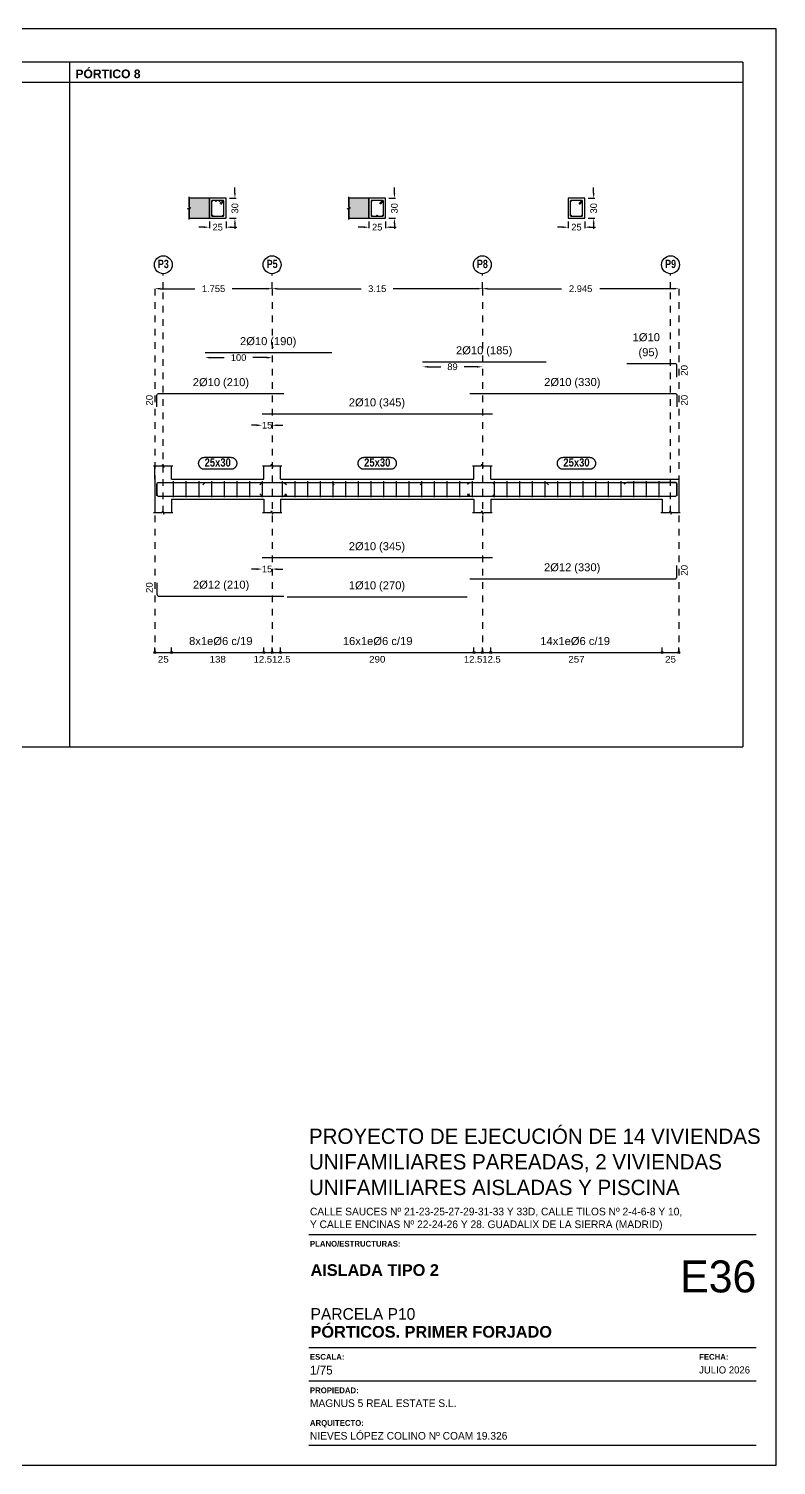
# Model space of a CAD drawing. Extents: x 2455 to 9764, y -806 to 181.
# Drawn here: x 4940.81 to 4952.01, y -582.59 to -561.05 of the extents above; entities that cross this region are included whole.
import ezdxf
from ezdxf.enums import TextEntityAlignment as Align

# ---------------------------------------------------------------- set-up
doc = ezdxf.new("R2010")
doc.units = 0
doc.header["$LTSCALE"] = 0.2
doc.header["$MEASUREMENT"] = 0
doc.linetypes.add('CYPE_RAYAPUNTO', pattern=[0.4125, 0.2025, -0.105, 0, -0.105])
doc.linetypes.add('PUNTOS2', pattern=[0.125, 0, -0.125])
doc.layers.add('01_cartela', color=6, linetype='CONTINUOUS', plot=False)
for name, color, linetype in [('01_cotas', 4, 'CONTINUOUS'), ('01_parcela', 7, 'CONTINUOUS'), ('01_primera', 5, 'CONTINUOUS'), ('01_texto cartela', 4, 'CONTINUOUS'), ('ALZ_CONT_NUDOS', 5, 'CONTINUOUS'), ('ALZ_CONT_VIG_HORMIGON', 5, 'CONTINUOUS'), ('ALZ_COT_COT_LIN_APOYOS', 120, 'CYPE_RAYAPUNTO'), ('ALZ_REF_REF_REFERENCIA', 3, 'CONTINUOUS'), ('ALZ_REF_TEXTO_REF_NOMBRE', 3, 'CONTINUOUS'), ('ARM_LONGITUDINAL_Ø10', 4, 'CONTINUOUS'), ('ARM_LONGITUDINAL_Ø12', 4, 'CONTINUOUS'), ('ARM_TRANSVERSAL_Ø6', 4, 'CONTINUOUS'), ('SEC_CONT_FORJADOS_SECCION', 8, 'CONTINUOUS'), ('SEC_CONT_VIG_HORMIGON_SECCION', 2, 'CONTINUOUS'), ('UNI_CORTANTES', 3, 'CONTINUOUS')]:
    doc.layers.add(name, color=color, linetype=linetype)
doc.layers.add('VIG_CARAS', color=5, linetype='CONTINUOUS', lineweight=9)
doc.styles.add('BERNARDO', font='GOTHICB.TTF')
doc.styles.add('Century Gothic', font='', dxfattribs={"height": 2})
doc.styles.add('Century Gothic_3', font='', dxfattribs={"height": 4.5})
doc.styles.add('Century Gothic_5', font='', dxfattribs={"height": 2.5})
doc.styles.add('Century Gothic_6', font='', dxfattribs={"height": 11})
doc.styles.add('CYPETXT_0.15', font='arial.ttf', dxfattribs={"height": 0.1})
doc.styles.add('Estilo1', font='swissel.ttf')
doc.styles.add('NIEVES2', font='sanss___.ttf')
doc.styles.add('NIEVES3', font='swisseb.ttf')
doc.styles.add('ROMANS', font='romans')
doc.styles.get('Century Gothic').set_extended_font_data('Century Gothic')
doc.styles.get('Century Gothic_3').set_extended_font_data('Century Gothic')
doc.styles.get('Century Gothic_5').set_extended_font_data('Century Gothic')
doc.styles.get('Century Gothic_6').set_extended_font_data('Century Gothic')
doc.dimstyles.new('DECIMAL-50', dxfattribs={"dimtxt": 0.08, "dimasz": 0.15, "dimexe": 0.05, "dimexo": 0.05, "dimgap": 0.09, "dimtad": 0, "dimzin": 0, "dimdsep": 46, "dimtxsty": 'ROMANS', "dimblk": 'DOTSMALL', "dimcen": 0.09, "dimclrt": 7, "dimadec": 0, "dimazin": 0, "dimtfac": 1.38, "dimtix": 1, "dimtofl": 0, "dimtmove": 2, "dimatfit": 3, "dimldrblk": 'OBLIQUE', "dimfxl": 1, "dimtolj": 1, "dimtzin": 0, "dimarcsym": 0})

# ---------------------------------------------------------------- blocks, each defined once
blk = doc.blocks.new('*D981')
at = {"layer": '01_cotas', "color": 0, "linetype": 'PUNTOS2', "lineweight": -2, "transparency": 16777216}
for p, q in [((4943.514, -563.943), (4943.514, -564.076)), ((4943.764, -563.943), (4943.764, -564.076))]:
    blk.add_line(p, q, dxfattribs=at)
at = {"layer": '01_cotas', "color": 0, "lineweight": -2, "transparency": 16777216}
for p, q in [((4943.434, -564.026), (4943.354, -564.026)), ((4943.844, -564.026), (4943.924, -564.026))]:
    blk.add_line(p, q, dxfattribs=at)
at = {"layer": '01_cotas', "color": 0, "transparency": 16777216}
for points in [[(4943.434, -564.013), (4943.434, -564.039), (4943.514, -564.026)], [(4943.844, -564.013), (4943.844, -564.039), (4943.764, -564.026)]]:
    blk.add_solid(points, dxfattribs=at)
at = {"layer": '01_cotas', "color": 5, "transparency": 16777216, "insert": (4943.639, -564.026), "char_height": 0.1, "attachment_point": 5, "style": 'Estilo1'}
blk.add_mtext('\\A1;25', dxfattribs=at)
blk = doc.blocks.new('*D982')
at = {"layer": '01_cotas', "color": 0, "lineweight": -2, "transparency": 16777216}
for p, q in [((4943.897, -563.513), (4943.897, -563.433)), ((4943.897, -563.973), (4943.897, -564.053))]:
    blk.add_line(p, q, dxfattribs=at)
at = {"layer": '01_cotas', "color": 0, "linetype": 'PUNTOS2', "lineweight": -2, "transparency": 16777216}
for p, q in [((4943.814, -563.593), (4943.947, -563.593)), ((4943.814, -563.893), (4943.947, -563.893))]:
    blk.add_line(p, q, dxfattribs=at)
at = {"layer": '01_cotas', "color": 0, "transparency": 16777216}
for points in [[(4943.884, -563.513), (4943.91, -563.513), (4943.897, -563.593)], [(4943.884, -563.973), (4943.91, -563.973), (4943.897, -563.893)]]:
    blk.add_solid(points, dxfattribs=at)
at = {"layer": '01_cotas', "color": 5, "transparency": 16777216, "insert": (4943.897, -563.743), "char_height": 0.1, "attachment_point": 5, "rotation": 90, "style": 'Estilo1'}
blk.add_mtext('\\A1;30', dxfattribs=at)
blk = doc.blocks.new('*D983')
at = {"layer": '01_cotas', "color": 0, "linetype": 'PUNTOS2', "lineweight": -2, "transparency": 16777216}
for p, q in [((4945.904, -563.943), (4945.904, -564.076)), ((4946.154, -563.943), (4946.154, -564.076))]:
    blk.add_line(p, q, dxfattribs=at)
at = {"layer": '01_cotas', "color": 0, "lineweight": -2, "transparency": 16777216}
for p, q in [((4945.824, -564.026), (4945.744, -564.026)), ((4946.234, -564.026), (4946.314, -564.026))]:
    blk.add_line(p, q, dxfattribs=at)
at = {"layer": '01_cotas', "color": 0, "transparency": 16777216}
for points in [[(4945.824, -564.013), (4945.824, -564.039), (4945.904, -564.026)], [(4946.234, -564.013), (4946.234, -564.039), (4946.154, -564.026)]]:
    blk.add_solid(points, dxfattribs=at)
at = {"layer": '01_cotas', "color": 5, "transparency": 16777216, "insert": (4946.029, -564.026), "char_height": 0.1, "attachment_point": 5, "style": 'Estilo1'}
blk.add_mtext('\\A1;25', dxfattribs=at)
blk = doc.blocks.new('*D984')
at = {"layer": '01_cotas', "color": 0, "lineweight": -2, "transparency": 16777216}
for p, q in [((4946.287, -563.513), (4946.287, -563.433)), ((4946.287, -563.973), (4946.287, -564.053))]:
    blk.add_line(p, q, dxfattribs=at)
at = {"layer": '01_cotas', "color": 0, "linetype": 'PUNTOS2', "lineweight": -2, "transparency": 16777216}
for p, q in [((4946.204, -563.593), (4946.337, -563.593)), ((4946.204, -563.893), (4946.337, -563.893))]:
    blk.add_line(p, q, dxfattribs=at)
at = {"layer": '01_cotas', "color": 0, "transparency": 16777216}
for points in [[(4946.274, -563.513), (4946.3, -563.513), (4946.287, -563.593)], [(4946.274, -563.973), (4946.3, -563.973), (4946.287, -563.893)]]:
    blk.add_solid(points, dxfattribs=at)
at = {"layer": '01_cotas', "color": 5, "transparency": 16777216, "insert": (4946.287, -563.743), "char_height": 0.1, "attachment_point": 5, "rotation": 90, "style": 'Estilo1'}
blk.add_mtext('\\A1;30', dxfattribs=at)
blk = doc.blocks.new('*D985')
at = {"layer": '01_cotas', "color": 0, "linetype": 'PUNTOS2', "lineweight": -2, "transparency": 16777216}
for p, q in [((4948.889, -563.943), (4948.889, -564.076)), ((4949.139, -563.943), (4949.139, -564.076))]:
    blk.add_line(p, q, dxfattribs=at)
at = {"layer": '01_cotas', "color": 0, "lineweight": -2, "transparency": 16777216}
for p, q in [((4948.809, -564.026), (4948.729, -564.026)), ((4949.219, -564.026), (4949.299, -564.026))]:
    blk.add_line(p, q, dxfattribs=at)
at = {"layer": '01_cotas', "color": 0, "transparency": 16777216}
for points in [[(4948.809, -564.013), (4948.809, -564.039), (4948.889, -564.026)], [(4949.219, -564.013), (4949.219, -564.039), (4949.139, -564.026)]]:
    blk.add_solid(points, dxfattribs=at)
at = {"layer": '01_cotas', "color": 5, "transparency": 16777216, "insert": (4949.014, -564.026), "char_height": 0.1, "attachment_point": 5, "style": 'Estilo1'}
blk.add_mtext('\\A1;25', dxfattribs=at)
blk = doc.blocks.new('*D986')
at = {"layer": '01_cotas', "color": 0, "lineweight": -2, "transparency": 16777216}
for p, q in [((4949.272, -563.513), (4949.272, -563.433)), ((4949.272, -563.973), (4949.272, -564.053))]:
    blk.add_line(p, q, dxfattribs=at)
at = {"layer": '01_cotas', "color": 0, "linetype": 'PUNTOS2', "lineweight": -2, "transparency": 16777216}
for p, q in [((4949.189, -563.593), (4949.322, -563.593)), ((4949.189, -563.893), (4949.322, -563.893))]:
    blk.add_line(p, q, dxfattribs=at)
at = {"layer": '01_cotas', "color": 0, "transparency": 16777216}
for points in [[(4949.259, -563.513), (4949.285, -563.513), (4949.272, -563.593)], [(4949.259, -563.973), (4949.285, -563.973), (4949.272, -563.893)]]:
    blk.add_solid(points, dxfattribs=at)
at = {"layer": '01_cotas', "color": 5, "transparency": 16777216, "insert": (4949.272, -563.743), "char_height": 0.1, "attachment_point": 5, "rotation": 90, "style": 'Estilo1'}
blk.add_mtext('\\A1;30', dxfattribs=at)
blk = doc.blocks.new('*D987')
at = {"layer": '01_cotas', "color": 0, "lineweight": -2, "transparency": 16777216}
for p, q in [((4942.779, -564.948), (4943.295, -564.948)), ((4944.374, -564.948), (4943.858, -564.948))]:
    blk.add_line(p, q, dxfattribs=at)
at = {"layer": '01_cotas', "color": 0, "transparency": 16777216}
for points in [[(4942.779, -564.934), (4942.779, -564.961), (4942.699, -564.948)], [(4944.374, -564.934), (4944.374, -564.961), (4944.454, -564.948)]]:
    blk.add_solid(points, dxfattribs=at)
at = {"layer": '01_cotas', "color": 5, "transparency": 16777216, "insert": (4943.577, -564.948), "char_height": 0.1, "attachment_point": 5, "style": 'Estilo1'}
blk.add_mtext('\\A1;1.755', dxfattribs=at)
blk = doc.blocks.new('*D988')
at = {"layer": '01_cotas', "color": 0, "lineweight": -2, "transparency": 16777216}
for p, q in [((4944.534, -564.948), (4945.789, -564.948)), ((4947.524, -564.948), (4946.269, -564.948))]:
    blk.add_line(p, q, dxfattribs=at)
at = {"layer": '01_cotas', "color": 0, "transparency": 16777216}
for points in [[(4944.534, -564.934), (4944.534, -564.961), (4944.454, -564.948)], [(4947.524, -564.934), (4947.524, -564.961), (4947.604, -564.948)]]:
    blk.add_solid(points, dxfattribs=at)
at = {"layer": '01_cotas', "color": 5, "transparency": 16777216, "insert": (4946.029, -564.948), "char_height": 0.1, "attachment_point": 5, "style": 'Estilo1'}
blk.add_mtext('\\A1;3.15', dxfattribs=at)
blk = doc.blocks.new('*D989')
at = {"layer": '01_cotas', "color": 0, "lineweight": -2, "transparency": 16777216}
for p, q in [((4947.684, -564.948), (4948.792, -564.948)), ((4950.469, -564.948), (4949.362, -564.948))]:
    blk.add_line(p, q, dxfattribs=at)
at = {"layer": '01_cotas', "color": 0, "transparency": 16777216}
for points in [[(4947.684, -564.934), (4947.684, -564.961), (4947.604, -564.948)], [(4950.469, -564.934), (4950.469, -564.961), (4950.549, -564.948)]]:
    blk.add_solid(points, dxfattribs=at)
at = {"layer": '01_cotas', "color": 5, "transparency": 16777216, "insert": (4949.077, -564.948), "char_height": 0.1, "attachment_point": 5, "style": 'Estilo1'}
blk.add_mtext('\\A1;2.945', dxfattribs=at)
blk = doc.blocks.new('*D990')
at = {"layer": '01_cotas', "color": 0, "lineweight": -2, "transparency": 16777216}
for p, q in [((4944.224, -566.995), (4944.144, -566.995)), ((4944.534, -566.995), (4944.614, -566.995))]:
    blk.add_line(p, q, dxfattribs=at)
at = {"layer": '01_cotas', "color": 0, "transparency": 16777216}
for points in [[(4944.224, -566.982), (4944.224, -567.009), (4944.304, -566.995)], [(4944.534, -566.982), (4944.534, -567.009), (4944.454, -566.995)]]:
    blk.add_solid(points, dxfattribs=at)
at = {"layer": '01_cotas', "color": 5, "transparency": 16777216, "insert": (4944.379, -566.995), "char_height": 0.1, "attachment_point": 5, "style": 'Estilo1'}
blk.add_mtext('\\A1;15', dxfattribs=at)
blk = doc.blocks.new('*D991')
at = {"layer": '01_cotas', "color": 0, "lineweight": -2, "transparency": 16777216}
for p, q in [((4944.224, -569.151), (4944.144, -569.151)), ((4944.534, -569.151), (4944.614, -569.151))]:
    blk.add_line(p, q, dxfattribs=at)
at = {"layer": '01_cotas', "color": 0, "transparency": 16777216}
for points in [[(4944.224, -569.138), (4944.224, -569.165), (4944.304, -569.151)], [(4944.534, -569.138), (4944.534, -569.165), (4944.454, -569.151)]]:
    blk.add_solid(points, dxfattribs=at)
at = {"layer": '01_cotas', "color": 5, "transparency": 16777216, "insert": (4944.379, -569.151), "char_height": 0.1, "attachment_point": 5, "style": 'Estilo1'}
blk.add_mtext('\\A1;15', dxfattribs=at)
blk = doc.blocks.new('*D992')
at = {"layer": '01_cotas', "color": 0, "lineweight": -2, "transparency": 16777216}
for p, q in [((4943.529, -565.981), (4943.738, -565.981)), ((4944.374, -565.981), (4944.165, -565.981))]:
    blk.add_line(p, q, dxfattribs=at)
at = {"layer": '01_cotas', "color": 0, "transparency": 16777216}
for points in [[(4943.529, -565.968), (4943.529, -565.995), (4943.449, -565.981)], [(4944.374, -565.968), (4944.374, -565.995), (4944.454, -565.981)]]:
    blk.add_solid(points, dxfattribs=at)
at = {"layer": '01_cotas', "color": 5, "transparency": 16777216, "insert": (4943.952, -565.981), "char_height": 0.1, "attachment_point": 5, "style": 'Estilo1'}
blk.add_mtext('\\A1;100', dxfattribs=at)
blk = doc.blocks.new('*D993')
at = {"layer": '01_cotas', "color": 0, "lineweight": -2, "transparency": 16777216}
for p, q in [((4946.79, -566.119), (4946.984, -566.119)), ((4947.524, -566.119), (4947.33, -566.119))]:
    blk.add_line(p, q, dxfattribs=at)
at = {"layer": '01_cotas', "color": 0, "transparency": 16777216}
for points in [[(4946.79, -566.106), (4946.79, -566.132), (4946.71, -566.119)], [(4947.524, -566.106), (4947.524, -566.132), (4947.604, -566.119)]]:
    blk.add_solid(points, dxfattribs=at)
at = {"layer": '01_cotas', "color": 5, "transparency": 16777216, "insert": (4947.157, -566.119), "char_height": 0.1, "attachment_point": 5, "style": 'Estilo1'}
blk.add_mtext('\\A1;89', dxfattribs=at)

msp = doc.modelspace()

# ---------------------------------------------------------------- hatches: boundary and pattern name
at = {"layer": 'SEC_CONT_FORJADOS_SECCION', "true_color": 0xdad7d3}
for points in [[(4943.214, -563.893), (4943.514, -563.893), (4943.514, -563.593), (4943.214, -563.593)], [(4945.604, -563.893), (4945.904, -563.893), (4945.904, -563.593), (4945.604, -563.593)]]:
    msp.add_hatch(color=254, dxfattribs=at).paths.add_polyline_path(points)

# ---------------------------------------------------------------- linework, layer by layer
at = {"layer": '01_cartela', "color": 3}
msp.add_lwpolyline([(4921.37, -561.051), (4921.37, -582.586), (4952.008, -582.586), (4952.008, -561.051)], close=True, dxfattribs=at)
at = {"layer": '01_parcela', "color": 7, "ltscale": 2.5}
for p, q in [((4951.508, -561.551), (4921.87, -561.551)), ((4941.418, -561.551), (4941.417, -571.818)), ((4951.508, -561.551), (4951.509, -571.818)), ((4921.869, -571.818), (4951.509, -571.818))]:
    msp.add_line(p, q, dxfattribs=at)
at = {"layer": '01_primera', "ltscale": 2.5}
msp.add_line((4921.87, -561.853), (4951.508, -561.853), dxfattribs=at)
at = {"layer": '01_texto cartela', "color": 5}
for p, q in [((4945.006, -579.125), (4951.708, -579.125)), ((4945.006, -580.819), (4951.708, -580.819)), ((4945.006, -581.322), (4951.708, -581.322)), ((4945.006, -582.286), (4951.708, -582.286))]:
    msp.add_line(p, q, dxfattribs=at)
at = {"layer": 'ALZ_CONT_NUDOS'}
for p, q in [((4942.699, -567.805), (4942.699, -567.605)), ((4942.949, -567.805), (4942.949, -567.605)), ((4944.329, -567.805), (4944.329, -567.605)), ((4944.579, -567.805), (4944.579, -567.605)), ((4947.479, -567.805), (4947.479, -567.605)), ((4947.729, -567.805), (4947.729, -567.605)), ((4942.699, -568.105), (4942.699, -568.305)), ((4942.949, -568.105), (4942.949, -568.305)), ((4944.329, -568.105), (4944.329, -568.305)), ((4944.579, -568.105), (4944.579, -568.305)), ((4947.479, -568.105), (4947.479, -568.305)), ((4947.729, -568.105), (4947.729, -568.305)), ((4950.299, -568.105), (4950.299, -568.305)), ((4950.549, -568.105), (4950.549, -568.305))]:
    msp.add_line(p, q, dxfattribs=at)
for points in [[(4942.679, -567.605), (4942.809, -567.605), (4942.817, -567.58), (4942.832, -567.63), (4942.839, -567.605), (4942.969, -567.605)], [(4944.309, -567.605), (4944.439, -567.605), (4944.447, -567.58), (4944.462, -567.63), (4944.469, -567.605), (4944.599, -567.605)], [(4947.459, -567.605), (4947.589, -567.605), (4947.597, -567.58), (4947.612, -567.63), (4947.619, -567.605), (4947.749, -567.605)], [(4942.699, -567.805), (4942.699, -568.105)], [(4950.299, -567.805), (4950.549, -567.805), (4950.549, -568.105)], [(4942.679, -568.305), (4942.809, -568.305), (4942.817, -568.28), (4942.832, -568.33), (4942.839, -568.305), (4942.969, -568.305)], [(4944.309, -568.305), (4944.439, -568.305), (4944.447, -568.28), (4944.462, -568.33), (4944.469, -568.305), (4944.599, -568.305)], [(4947.459, -568.305), (4947.589, -568.305), (4947.597, -568.28), (4947.612, -568.33), (4947.619, -568.305), (4947.749, -568.305)], [(4950.279, -568.305), (4950.409, -568.305), (4950.417, -568.28), (4950.432, -568.33), (4950.439, -568.305), (4950.569, -568.305)]]:
    msp.add_lwpolyline(points, dxfattribs=at)
at = {"layer": 'ALZ_CONT_VIG_HORMIGON'}
for p, q in [((4942.949, -567.805), (4944.329, -567.805)), ((4944.579, -567.805), (4947.479, -567.805)), ((4947.729, -567.805), (4950.299, -567.805)), ((4942.949, -568.105), (4944.329, -568.105)), ((4944.579, -568.105), (4947.479, -568.105)), ((4947.729, -568.105), (4950.299, -568.105))]:
    msp.add_line(p, q, dxfattribs=at)
at = {"layer": 'ALZ_COT_COT_LIN_APOYOS'}
for p, q in [((4942.824, -564.948), (4942.824, -564.723)), ((4944.454, -564.948), (4944.454, -564.723)), ((4947.604, -564.948), (4947.604, -564.723)), ((4950.424, -564.948), (4950.424, -564.723)), ((4942.699, -564.948), (4942.699, -570.403)), ((4942.824, -568.305), (4942.824, -564.948)), ((4944.454, -564.948), (4944.454, -570.403)), ((4947.604, -564.948), (4947.604, -570.403)), ((4950.424, -568.305), (4950.424, -564.948)), ((4950.549, -564.948), (4950.549, -570.403))]:
    msp.add_line(p, q, dxfattribs=at)
at = {"layer": 'ALZ_REF_REF_REFERENCIA'}
for centre in [(4942.824, -564.589), (4944.454, -564.589), (4947.604, -564.589), (4950.424, -564.589)]:
    msp.add_circle(centre, 0.134, dxfattribs=at)
at = {"layer": 'ALZ_REF_TEXTO_REF_NOMBRE', "color": 5}
for points in [[(4943.836, -567.475), (4943.842, -567.476), (4943.848, -567.476), (4943.853, -567.477), (4943.859, -567.479), (4943.865, -567.48), (4943.871, -567.483), (4943.876, -567.485), (4943.881, -567.488), (4943.886, -567.491), (4943.891, -567.495), (4943.896, -567.499), (4943.9, -567.503), (4943.904, -567.507), (4943.908, -567.512), (4943.911, -567.517), (4943.914, -567.522), (4943.917, -567.528), (4943.92, -567.533), (4943.921, -567.539), (4943.923, -567.545), (4943.924, -567.551), (4943.925, -567.556), (4943.925, -567.562), (4943.925, -567.568), (4943.925, -567.574), (4943.924, -567.58), (4943.923, -567.586), (4943.921, -567.592), (4943.92, -567.598), (4943.917, -567.603), (4943.914, -567.609), (4943.911, -567.614), (4943.908, -567.619), (4943.904, -567.624), (4943.9, -567.628), (4943.896, -567.632), (4943.891, -567.636), (4943.886, -567.64), (4943.881, -567.643), (4943.876, -567.646), (4943.871, -567.648), (4943.865, -567.651), (4943.859, -567.652), (4943.853, -567.654), (4943.848, -567.655), (4943.842, -567.655), (4943.836, -567.655), (4943.443, -567.655), (4943.437, -567.655), (4943.431, -567.655), (4943.425, -567.654), (4943.419, -567.652), (4943.413, -567.651), (4943.407, -567.648), (4943.402, -567.646), (4943.397, -567.643), (4943.392, -567.64), (4943.387, -567.636), (4943.382, -567.632), (4943.378, -567.628), (4943.374, -567.624), (4943.37, -567.619), (4943.367, -567.614), (4943.364, -567.609), (4943.361, -567.603), (4943.359, -567.598), (4943.357, -567.592), (4943.355, -567.586), (4943.354, -567.58), (4943.353, -567.574), (4943.353, -567.568), (4943.353, -567.562), (4943.353, -567.556), (4943.354, -567.551), (4943.355, -567.545), (4943.357, -567.539), (4943.359, -567.533), (4943.361, -567.528), (4943.364, -567.522), (4943.367, -567.517), (4943.37, -567.512), (4943.374, -567.507), (4943.378, -567.503), (4943.382, -567.499), (4943.387, -567.495), (4943.392, -567.491), (4943.397, -567.488), (4943.402, -567.485), (4943.407, -567.483), (4943.413, -567.48), (4943.419, -567.479), (4943.425, -567.477), (4943.431, -567.476), (4943.437, -567.476), (4943.443, -567.475), (4943.836, -567.475)], [(4946.226, -567.475), (4946.232, -567.476), (4946.238, -567.476), (4946.243, -567.477), (4946.249, -567.479), (4946.255, -567.48), (4946.261, -567.483), (4946.266, -567.485), (4946.271, -567.488), (4946.276, -567.491), (4946.281, -567.495), (4946.286, -567.499), (4946.29, -567.503), (4946.294, -567.507), (4946.298, -567.512), (4946.301, -567.517), (4946.304, -567.522), (4946.307, -567.528), (4946.31, -567.533), (4946.311, -567.539), (4946.313, -567.545), (4946.314, -567.551), (4946.315, -567.556), (4946.315, -567.562), (4946.315, -567.568), (4946.315, -567.574), (4946.314, -567.58), (4946.313, -567.586), (4946.311, -567.592), (4946.31, -567.598), (4946.307, -567.603), (4946.304, -567.609), (4946.301, -567.614), (4946.298, -567.619), (4946.294, -567.624), (4946.29, -567.628), (4946.286, -567.632), (4946.281, -567.636), (4946.276, -567.64), (4946.271, -567.643), (4946.266, -567.646), (4946.261, -567.648), (4946.255, -567.651), (4946.249, -567.652), (4946.243, -567.654), (4946.238, -567.655), (4946.232, -567.655), (4946.226, -567.655), (4945.833, -567.655), (4945.827, -567.655), (4945.821, -567.655), (4945.815, -567.654), (4945.809, -567.652), (4945.803, -567.651), (4945.797, -567.648), (4945.792, -567.646), (4945.787, -567.643), (4945.782, -567.64), (4945.777, -567.636), (4945.772, -567.632), (4945.768, -567.628), (4945.764, -567.624), (4945.76, -567.619), (4945.757, -567.614), (4945.754, -567.609), (4945.751, -567.603), (4945.749, -567.598), (4945.747, -567.592), (4945.745, -567.586), (4945.744, -567.58), (4945.743, -567.574), (4945.743, -567.568), (4945.743, -567.562), (4945.743, -567.556), (4945.744, -567.551), (4945.745, -567.545), (4945.747, -567.539), (4945.749, -567.533), (4945.751, -567.528), (4945.754, -567.522), (4945.757, -567.517), (4945.76, -567.512), (4945.764, -567.507), (4945.768, -567.503), (4945.772, -567.499), (4945.777, -567.495), (4945.782, -567.491), (4945.787, -567.488), (4945.792, -567.485), (4945.797, -567.483), (4945.803, -567.48), (4945.809, -567.479), (4945.815, -567.477), (4945.821, -567.476), (4945.827, -567.476), (4945.833, -567.475), (4946.226, -567.475)], [(4949.211, -567.475), (4949.217, -567.476), (4949.223, -567.476), (4949.228, -567.477), (4949.234, -567.479), (4949.24, -567.48), (4949.246, -567.483), (4949.251, -567.485), (4949.256, -567.488), (4949.261, -567.491), (4949.266, -567.495), (4949.271, -567.499), (4949.275, -567.503), (4949.279, -567.507), (4949.283, -567.512), (4949.286, -567.517), (4949.289, -567.522), (4949.292, -567.528), (4949.295, -567.533), (4949.296, -567.539), (4949.298, -567.545), (4949.299, -567.551), (4949.3, -567.556), (4949.3, -567.562), (4949.3, -567.568), (4949.3, -567.574), (4949.299, -567.58), (4949.298, -567.586), (4949.296, -567.592), (4949.295, -567.598), (4949.292, -567.603), (4949.289, -567.609), (4949.286, -567.614), (4949.283, -567.619), (4949.279, -567.624), (4949.275, -567.628), (4949.271, -567.632), (4949.266, -567.636), (4949.261, -567.64), (4949.256, -567.643), (4949.251, -567.646), (4949.246, -567.648), (4949.24, -567.651), (4949.234, -567.652), (4949.228, -567.654), (4949.223, -567.655), (4949.217, -567.655), (4949.211, -567.655), (4948.818, -567.655), (4948.812, -567.655), (4948.806, -567.655), (4948.8, -567.654), (4948.794, -567.652), (4948.788, -567.651), (4948.782, -567.648), (4948.777, -567.646), (4948.772, -567.643), (4948.767, -567.64), (4948.762, -567.636), (4948.757, -567.632), (4948.753, -567.628), (4948.749, -567.624), (4948.745, -567.619), (4948.742, -567.614), (4948.739, -567.609), (4948.736, -567.603), (4948.734, -567.598), (4948.732, -567.592), (4948.73, -567.586), (4948.729, -567.58), (4948.728, -567.574), (4948.728, -567.568), (4948.728, -567.562), (4948.728, -567.556), (4948.729, -567.551), (4948.73, -567.545), (4948.732, -567.539), (4948.734, -567.533), (4948.736, -567.528), (4948.739, -567.522), (4948.742, -567.517), (4948.745, -567.512), (4948.749, -567.507), (4948.753, -567.503), (4948.757, -567.499), (4948.762, -567.495), (4948.767, -567.491), (4948.772, -567.488), (4948.777, -567.485), (4948.782, -567.483), (4948.788, -567.48), (4948.794, -567.479), (4948.8, -567.477), (4948.806, -567.476), (4948.812, -567.476), (4948.818, -567.475), (4949.211, -567.475)]]:
    msp.add_lwpolyline(points, close=True, dxfattribs=at)
at = {"layer": 'ARM_LONGITUDINAL_Ø10'}
for p, q in [((4943.449, -567.851), (4943.414, -567.887)), ((4944.304, -567.851), (4944.269, -567.887)), ((4944.629, -567.851), (4944.668, -567.883)), ((4945.349, -567.851), (4945.384, -567.887)), ((4946.71, -567.851), (4946.675, -567.887)), ((4947.419, -567.851), (4947.381, -567.884)), ((4947.754, -567.851), (4947.789, -567.887)), ((4948.56, -567.851), (4948.596, -567.887)), ((4949.769, -567.851), (4949.726, -567.877)), ((4944.304, -568.059), (4944.269, -568.024)), ((4944.679, -568.059), (4944.644, -568.024)), ((4947.379, -568.059), (4947.414, -568.024)), ((4947.754, -568.059), (4947.789, -568.024))]:
    msp.add_line(p, q, dxfattribs=at)
for points in [[(4943.449, -565.906), (4945.349, -565.906)], [(4946.71, -566.044), (4948.56, -566.044)], [(4950.519, -566.273), (4950.519, -566.098), (4950.517, -566.088), (4950.512, -566.08), (4950.504, -566.074), (4950.494, -566.073), (4949.769, -566.073)], [(4942.729, -566.721), (4942.729, -566.546), (4942.731, -566.537), (4942.736, -566.529), (4942.744, -566.523), (4942.754, -566.521), (4944.629, -566.521)], [(4947.419, -566.519), (4950.494, -566.519), (4950.504, -566.521), (4950.512, -566.527), (4950.517, -566.535), (4950.519, -566.544), (4950.519, -566.719)], [(4944.304, -566.824), (4947.754, -566.824)], [(4942.729, -568.051), (4942.729, -567.876), (4942.731, -567.867), (4942.736, -567.859), (4942.744, -567.853), (4942.754, -567.851), (4944.629, -567.851)], [(4943.449, -567.851), (4945.349, -567.851)], [(4944.304, -567.851), (4947.754, -567.851)], [(4946.71, -567.851), (4948.56, -567.851)], [(4947.419, -567.851), (4950.494, -567.851), (4950.504, -567.853), (4950.512, -567.859), (4950.517, -567.867), (4950.519, -567.876), (4950.519, -568.051)], [(4950.519, -568.051), (4950.519, -567.876), (4950.517, -567.867), (4950.512, -567.859), (4950.504, -567.853), (4950.494, -567.851), (4949.769, -567.851)], [(4944.304, -568.059), (4947.754, -568.059)], [(4944.679, -568.059), (4947.379, -568.059)], [(4944.304, -568.98), (4947.754, -568.98)], [(4944.679, -569.568), (4947.379, -569.568)]]:
    msp.add_lwpolyline(points, dxfattribs=at)
for centre in [(4943.555, -563.634), (4943.611, -563.634), (4943.667, -563.634), (4943.723, -563.634), (4945.945, -563.634), (4946.113, -563.634), (4948.93, -563.634), (4949.098, -563.634), (4945.945, -563.852), (4946.029, -563.852), (4946.113, -563.852)]:
    msp.add_circle(centre, 0.005, dxfattribs=at)
at = {"layer": 'ARM_LONGITUDINAL_Ø12'}
for p, q in [((4944.629, -568.059), (4944.668, -568.028)), ((4947.419, -568.059), (4947.381, -568.026))]:
    msp.add_line(p, q, dxfattribs=at)
for points in [[(4942.729, -567.859), (4942.729, -568.029), (4942.731, -568.041), (4942.738, -568.051), (4942.748, -568.057), (4942.759, -568.059), (4944.629, -568.059)], [(4947.419, -568.059), (4950.489, -568.059), (4950.501, -568.057), (4950.51, -568.051), (4950.517, -568.041), (4950.519, -568.029), (4950.519, -567.859)], [(4947.419, -569.297), (4950.489, -569.297), (4950.501, -569.295), (4950.51, -569.288), (4950.517, -569.278), (4950.519, -569.267), (4950.519, -569.097)], [(4942.729, -569.357), (4942.729, -569.527), (4942.731, -569.539), (4942.738, -569.549), (4942.748, -569.555), (4942.759, -569.557), (4944.629, -569.557)]]:
    msp.add_lwpolyline(points, dxfattribs=at)
for centre in [(4943.556, -563.851), (4943.722, -563.851), (4948.931, -563.851), (4949.097, -563.851)]:
    msp.add_circle(centre, 0.006, dxfattribs=at)
at = {"layer": 'ARM_TRANSVERSAL_Ø6'}
for p, q in [((4942.974, -567.835), (4942.974, -568.075)), ((4943.164, -567.835), (4943.164, -568.075)), ((4943.354, -567.835), (4943.354, -568.075)), ((4943.544, -567.835), (4943.544, -568.075)), ((4943.734, -567.835), (4943.734, -568.075)), ((4943.924, -567.835), (4943.924, -568.075)), ((4944.114, -567.835), (4944.114, -568.075)), ((4944.304, -567.835), (4944.304, -568.075)), ((4944.604, -567.835), (4944.604, -568.075)), ((4944.794, -567.835), (4944.794, -568.075)), ((4944.984, -567.835), (4944.984, -568.075)), ((4945.174, -567.835), (4945.174, -568.075)), ((4945.364, -567.835), (4945.364, -568.075)), ((4945.554, -567.835), (4945.554, -568.075)), ((4945.744, -567.835), (4945.744, -568.075)), ((4945.934, -567.835), (4945.934, -568.075)), ((4946.124, -567.835), (4946.124, -568.075)), ((4946.314, -567.835), (4946.314, -568.075)), ((4946.504, -567.835), (4946.504, -568.075)), ((4946.694, -567.835), (4946.694, -568.075)), ((4946.884, -567.835), (4946.884, -568.075)), ((4947.074, -567.835), (4947.074, -568.075)), ((4947.264, -567.835), (4947.264, -568.075)), ((4947.454, -567.835), (4947.454, -568.075)), ((4947.779, -567.835), (4947.779, -568.075)), ((4947.969, -567.835), (4947.969, -568.075)), ((4948.159, -567.835), (4948.159, -568.075)), ((4948.349, -567.835), (4948.349, -568.075)), ((4948.539, -567.835), (4948.539, -568.075)), ((4948.729, -567.835), (4948.729, -568.075)), ((4948.919, -567.835), (4948.919, -568.075)), ((4949.109, -567.835), (4949.109, -568.075)), ((4949.299, -567.835), (4949.299, -568.075)), ((4949.489, -567.835), (4949.489, -568.075)), ((4949.679, -567.835), (4949.679, -568.075)), ((4949.869, -567.835), (4949.869, -568.075)), ((4950.059, -567.835), (4950.059, -568.075)), ((4950.249, -567.835), (4950.249, -568.075))]:
    msp.add_line(p, q, dxfattribs=at)
for points in [[(4943.686, -563.684), (4943.728, -563.641), (4943.73, -563.64), (4943.73, -563.638), (4943.731, -563.637), (4943.731, -563.635), (4943.731, -563.633), (4943.73, -563.632), (4943.73, -563.63), (4943.728, -563.629), (4943.727, -563.627), (4943.725, -563.627), (4943.724, -563.626), (4943.722, -563.626), (4943.556, -563.626), (4943.553, -563.627), (4943.55, -563.629), (4943.548, -563.632), (4943.547, -563.635), (4943.547, -563.851), (4943.548, -563.854), (4943.55, -563.857), (4943.553, -563.859), (4943.556, -563.86), (4943.722, -563.86), (4943.725, -563.859), (4943.728, -563.857), (4943.73, -563.854), (4943.731, -563.851), (4943.731, -563.635), (4943.731, -563.633), (4943.73, -563.632), (4943.73, -563.63), (4943.728, -563.629), (4943.727, -563.627), (4943.725, -563.627), (4943.724, -563.626), (4943.722, -563.626), (4943.72, -563.626), (4943.719, -563.627), (4943.717, -563.627), (4943.716, -563.629), (4943.673, -563.671)], [(4946.076, -563.682), (4946.119, -563.64), (4946.12, -563.638), (4946.12, -563.637), (4946.121, -563.636), (4946.121, -563.634), (4946.121, -563.632), (4946.12, -563.631), (4946.12, -563.63), (4946.119, -563.628), (4946.117, -563.627), (4946.116, -563.627), (4946.115, -563.626), (4946.113, -563.626), (4945.945, -563.626), (4945.942, -563.627), (4945.939, -563.628), (4945.938, -563.631), (4945.937, -563.634), (4945.937, -563.852), (4945.938, -563.855), (4945.939, -563.858), (4945.942, -563.859), (4945.945, -563.86), (4946.113, -563.86), (4946.116, -563.859), (4946.119, -563.858), (4946.12, -563.855), (4946.121, -563.852), (4946.121, -563.634), (4946.121, -563.632), (4946.12, -563.631), (4946.12, -563.63), (4946.119, -563.628), (4946.117, -563.627), (4946.116, -563.627), (4946.115, -563.626), (4946.113, -563.626), (4946.111, -563.626), (4946.11, -563.627), (4946.109, -563.627), (4946.107, -563.628), (4946.065, -563.671)], [(4949.061, -563.684), (4949.103, -563.641), (4949.105, -563.64), (4949.105, -563.638), (4949.106, -563.637), (4949.106, -563.635), (4949.106, -563.633), (4949.105, -563.632), (4949.105, -563.63), (4949.103, -563.629), (4949.102, -563.627), (4949.1, -563.627), (4949.099, -563.626), (4949.097, -563.626), (4948.931, -563.626), (4948.928, -563.627), (4948.925, -563.629), (4948.923, -563.632), (4948.922, -563.635), (4948.922, -563.851), (4948.923, -563.854), (4948.925, -563.857), (4948.928, -563.859), (4948.931, -563.86), (4949.097, -563.86), (4949.1, -563.859), (4949.103, -563.857), (4949.105, -563.854), (4949.106, -563.851), (4949.106, -563.635), (4949.106, -563.633), (4949.105, -563.632), (4949.105, -563.63), (4949.103, -563.629), (4949.102, -563.627), (4949.1, -563.627), (4949.099, -563.626), (4949.097, -563.626), (4949.095, -563.626), (4949.094, -563.627), (4949.092, -563.627), (4949.091, -563.629), (4949.048, -563.671)]]:
    msp.add_lwpolyline(points, dxfattribs=at)
at = {"layer": 'SEC_CONT_FORJADOS_SECCION'}
for points in [[(4943.214, -563.913), (4943.214, -563.758), (4943.189, -563.75), (4943.239, -563.735), (4943.214, -563.728), (4943.214, -563.573)], [(4943.214, -563.893), (4943.514, -563.893), (4943.514, -563.593), (4943.214, -563.593)], [(4945.604, -563.913), (4945.604, -563.758), (4945.579, -563.75), (4945.629, -563.735), (4945.604, -563.728), (4945.604, -563.573)], [(4945.604, -563.893), (4945.904, -563.893), (4945.904, -563.593), (4945.604, -563.593)]]:
    msp.add_lwpolyline(points, dxfattribs=at)
at = {"layer": 'SEC_CONT_FORJADOS_SECCION', "color": 254, "true_color": 0xdad7d3}
for points in [[(4943.214, -563.893), (4943.514, -563.893), (4943.514, -563.593), (4943.214, -563.593)], [(4945.604, -563.893), (4945.904, -563.893), (4945.904, -563.593), (4945.604, -563.593)]]:
    msp.add_lwpolyline(points, close=True, dxfattribs=at)
at = {"layer": 'SEC_CONT_VIG_HORMIGON_SECCION'}
for points in [[(4943.764, -563.593), (4943.514, -563.593), (4943.514, -563.893), (4943.764, -563.893), (4943.764, -563.593)], [(4946.154, -563.593), (4945.904, -563.593), (4945.904, -563.893), (4946.154, -563.893), (4946.154, -563.593)], [(4949.139, -563.593), (4948.889, -563.593), (4948.889, -563.893), (4949.139, -563.893), (4949.139, -563.593)]]:
    msp.add_lwpolyline(points, close=True, dxfattribs=at)
at = {"layer": 'UNI_CORTANTES', "color": 2}
for p, q in [((4942.699, -570.403), (4942.699, -570.328)), ((4942.949, -570.403), (4942.949, -570.328)), ((4944.329, -570.403), (4944.329, -570.328)), ((4944.454, -570.403), (4944.454, -570.328)), ((4944.579, -570.403), (4944.579, -570.328)), ((4947.479, -570.403), (4947.479, -570.328)), ((4947.604, -570.403), (4947.604, -570.328)), ((4947.729, -570.403), (4947.729, -570.328)), ((4950.299, -570.403), (4950.299, -570.328))]:
    msp.add_line(p, q, dxfattribs=at)
for points in [[(4942.699, -570.403), (4942.949, -570.403), (4942.949, -570.328)], [(4942.949, -570.403), (4944.329, -570.403), (4944.329, -570.328)], [(4944.329, -570.403), (4944.454, -570.403), (4944.454, -570.328)], [(4944.454, -570.403), (4944.579, -570.403), (4944.579, -570.328)], [(4944.579, -570.403), (4947.479, -570.403), (4947.479, -570.328)], [(4947.479, -570.403), (4947.604, -570.403), (4947.604, -570.328)], [(4947.604, -570.403), (4947.729, -570.403), (4947.729, -570.328)], [(4947.729, -570.403), (4950.299, -570.403), (4950.299, -570.328)], [(4950.299, -570.403), (4950.549, -570.403), (4950.549, -570.328)]]:
    msp.add_lwpolyline(points, dxfattribs=at)
for centre in [(4942.699, -570.403), (4942.949, -570.403), (4942.949, -570.403), (4944.329, -570.403), (4944.329, -570.403), (4944.454, -570.403), (4944.454, -570.403), (4944.579, -570.403), (4944.579, -570.403), (4947.479, -570.403), (4947.479, -570.403), (4947.604, -570.403), (4947.604, -570.403), (4947.729, -570.403), (4947.729, -570.403), (4950.299, -570.403), (4950.299, -570.403), (4950.549, -570.403)]:
    msp.add_circle(centre, 0.015, dxfattribs=at)

# ---------------------------------------------------------------- texts
at = {"layer": '01_texto cartela', "color": 7, "style": 'NIEVES3'}
msp.add_text('PÓRTICO 8', height=0.1297, dxfattribs=at).set_placement((4941.507, -561.792))
at = {"layer": '01_texto cartela', "color": 5}
for s, insert, char_height, width, attachment_point, style in [('\\PPROYECTO DE EJECUCIÓN DE 14 VIVIENDAS UNIFAMILIARES PAREADAS, 2 VIVIENDAS UNIFAMILIARES AISLADAS Y PISCINA', (4945.006, -577.155), 0.23, 6.82217, 1, 'Century Gothic_3'), ('CALLE SAUCES Nº 21-23-25-27-29-31-33 Y 33D, CALLE TILOS Nº 2-4-6-8 Y 10, \\PY CALLE ENCINAS Nº 22-24-26 Y 28. GUADALIX DE LA SIERRA (MADRID)', (4945.021, -578.725), 0.11455, 9.24681, 1, 'Century Gothic'), ('{\\fCentury Gothic|b1|i0|c0|p34;PLANO/ESTRUCTURAS: }', (4945.021, -579.222), 0.08701, 2.11715, 1, 'Century Gothic'), ('\\pt2.3273;\\PPARCELA P10', (4945.03, -580.407), 0.17455, 7.00908, 7, 'Century Gothic_5'), ('\\pt2.3273;PÓRTICOS. PRIMER FORJADO', (4945.03, -580.675), 0.17455, 7.00908, 7, 'NIEVES3'), ('{\\fCentury Gothic|b1|i0|c0|p34;ESCALA: }', (4945.021, -580.917), 0.08701, 2.11715, 1, 'Century Gothic'), ('{\\fCentury Gothic|b1|i0|c0|p34;FECHA: }', (4950.852, -580.917), 0.08701, 2.11715, 1, 'Century Gothic'), ('1/75', (4945.021, -581.095), 0.1309, 2.11715, 1, 'Century Gothic'), ('JULIO 2026', (4950.852, -581.103), 0.1069, 3.50438, 1, 'Century Gothic'), ('{\\fCentury Gothic|b1|i0|c0|p34;PROPIEDAD:}', (4945.021, -581.419), 0.08701, 0.83709, 1, 'Century Gothic'), ('MAGNUS 5 REAL ESTATE S.L.', (4945.021, -581.598), 0.11455, 4.88231, 1, 'Century Gothic'), ('{\\fCentury Gothic|b1|i0|c0|p34;ARQUITECTO:}', (4945.021, -581.908), 0.08701, 0.83709, 1, 'Century Gothic'), ('NIEVES LÓPEZ COLINO Nº COAM 19.326', (4945.021, -582.087), 0.11455, 3.65153, 1, 'Century Gothic')]:
    msp.add_mtext(s, dxfattribs=dict(at, insert=insert, char_height=char_height, width=width, attachment_point=attachment_point, style=style))
at = {"layer": '01_texto cartela', "color": 1}
for s, insert, char_height, width, attachment_point, style in [('AISLADA TIPO 2 ', (4945.03, -579.749), 0.17455, 7.00908, 7, 'NIEVES3'), ('E36', (4951.708, -579.516), 0.4786, 1.04985, 3, 'Century Gothic_6')]:
    msp.add_mtext(s, dxfattribs=dict(at, insert=insert, char_height=char_height, width=width, attachment_point=attachment_point, style=style))
at = {"layer": 'ALZ_REF_TEXTO_REF_NOMBRE', "color": 5, "style": 'BERNARDO'}
for s, width, p, p2 in [('P3', 0.846434, (4942.742, -564.639), (4942.907, -564.639)), ('P5', 0.846434, (4944.372, -564.639), (4944.537, -564.639)), ('P8', 0.846434, (4947.522, -564.639), (4947.687, -564.639)), ('P9', 0.846434, (4950.342, -564.639), (4950.507, -564.639)), ('25x30', 0.806421, (4943.443, -567.615), (4943.836, -567.615)), ('25x30', 0.806421, (4945.833, -567.615), (4946.226, -567.615)), ('25x30', 0.806421, (4948.818, -567.615), (4949.211, -567.615))]:
    msp.add_text(s, height=0.125, dxfattribs=dict(at, width=width)).set_placement(p, p2, align=Align.FIT)
at = {"layer": 'UNI_CORTANTES', "color": 4, "style": 'CYPETXT_0.15', "width": 1.042546}
for p, p2 in [((4950.679, -566.253), (4950.679, -566.091)), ((4942.664, -566.701), (4942.664, -566.539)), ((4950.679, -566.7), (4950.679, -566.538)), ((4950.679, -569.25), (4950.679, -569.088)), ((4942.664, -569.51), (4942.664, -569.348))]:
    msp.add_text('20', height=0.1, rotation=90, dxfattribs=at).set_placement(p, p2, align=Align.FIT)
at = {"layer": 'UNI_CORTANTES', "color": 2, "style": 'CYPETXT_0.15'}
for s, width, p, p2 in [('25', 1.042546, (4942.743, -570.553), (4942.905, -570.553)), ('138', 1.042546, (4943.518, -570.553), (4943.761, -570.553)), ('12.5', 1.015093, (4944.178, -570.553), (4944.454, -570.553)), ('12.5', 1.015093, (4944.454, -570.553), (4944.73, -570.553)), ('290', 1.042546, (4945.908, -570.553), (4946.151, -570.553)), ('12.5', 1.015093, (4947.328, -570.553), (4947.604, -570.553)), ('12.5', 1.015093, (4947.604, -570.553), (4947.88, -570.553)), ('257', 1.042546, (4948.893, -570.553), (4949.136, -570.553)), ('25', 1.042546, (4950.343, -570.553), (4950.505, -570.553))]:
    msp.add_text(s, height=0.1, dxfattribs=dict(at, width=width)).set_placement(p, p2, align=Align.FIT)
at = {"layer": 'VIG_CARAS', "color": 5, "style": 'NIEVES2'}
for s, p in [('2%%c10', (4943.973, -565.83)), ('(190)', (4944.426, -565.83)), ('1%%c10', (4949.855, -565.771)), ('2%%c10', (4947.209, -565.967)), ('(185)', (4947.662, -565.967)), ('(95)', (4949.943, -565.996)), ('2%%c10', (4943.265, -566.445)), ('(210)', (4943.718, -566.445)), ('2%%c10', (4948.53, -566.443)), ('(330)', (4948.983, -566.443)), ('(345)', (4946.056, -566.748)), ('2%%c10', (4945.603, -566.748)), ('2%%c10', (4945.603, -568.904)), ('(345)', (4946.056, -568.904)), ('2%%c12', (4948.528, -569.22)), ('(330)', (4948.981, -569.22)), ('2%%c12', (4943.268, -569.481)), ('(210)', (4943.721, -569.481)), ('1%%c10', (4945.603, -569.491)), ('(270)', (4946.056, -569.491))]:
    msp.add_text(s, height=0.12, dxfattribs=at).set_placement(p, align=Align.BOTTOM_LEFT)
at = {"layer": 'VIG_CARAS', "color": 4, "style": 'NIEVES2'}
for s, p in [('8x1e%%c6 c/19', (4943.21, -570.326)), ('16x1e%%c6 c/19', (4945.514, -570.326)), ('14x1e%%c6 c/19', (4948.473, -570.326))]:
    msp.add_text(s, height=0.12, dxfattribs=at).set_placement(p, align=Align.BOTTOM_LEFT)

# ---------------------------------------------------------------- dimensions: what is measured, and where the dimension line sits
at = {"layer": '01_cotas', "color": 2}
for p1, p2, distance, text, picture, middle in [((4943.764, -563.893), (4943.764, -563.593), -0.133, '30', '*D982', (4943.897, -563.743)), ((4946.154, -563.893), (4946.154, -563.593), -0.133, '30', '*D984', (4946.287, -563.743)), ((4949.139, -563.893), (4949.139, -563.593), -0.133, '30', '*D986', (4949.272, -563.743)), ((4943.514, -563.893), (4943.764, -563.893), -0.133, '25', '*D981', (4943.639, -564.026)), ((4945.904, -563.893), (4946.154, -563.893), -0.133, '25', '*D983', (4946.029, -564.026)), ((4948.889, -563.893), (4949.139, -563.893), -0.133, '25', '*D985', (4949.014, -564.026)), ((4944.454, -564.948), (4942.699, -564.948), 0, '1.755', '*D987', (4943.577, -564.948)), ((4947.604, -564.948), (4944.454, -564.948), 0, '3.15', '*D988', (4946.029, -564.948)), ((4950.549, -564.948), (4947.604, -564.948), 0, '2.945', '*D989', (4949.077, -564.948)), ((4943.449, -565.981), (4944.454, -565.981), 0, '100', '*D992', (4943.952, -565.981)), ((4946.71, -566.119), (4947.604, -566.119), 0, '89', '*D993', (4947.157, -566.119)), ((4944.304, -566.995), (4944.454, -566.995), 0, '15', '*D990', (4944.379, -566.995)), ((4944.304, -569.151), (4944.454, -569.151), 0, '15', '*D991', (4944.379, -569.151))]:
    dim = msp.add_aligned_dim(p1=p1, p2=p2, distance=distance, text=text, dimstyle='DECIMAL-50', override={"dimtxt": 0.1, "dimasz": 0.08, "dimtxsty": 'Estilo1', "dimsah": 1, "dimclrt": 5, "dimfxl": 0.09, "dimarcsym": 2}, dxfattribs=at)
    dim.commit()
    dim.dimension.update_dxf_attribs({"geometry": picture, "text_midpoint": middle})

doc.saveas('drawing.dxf')
